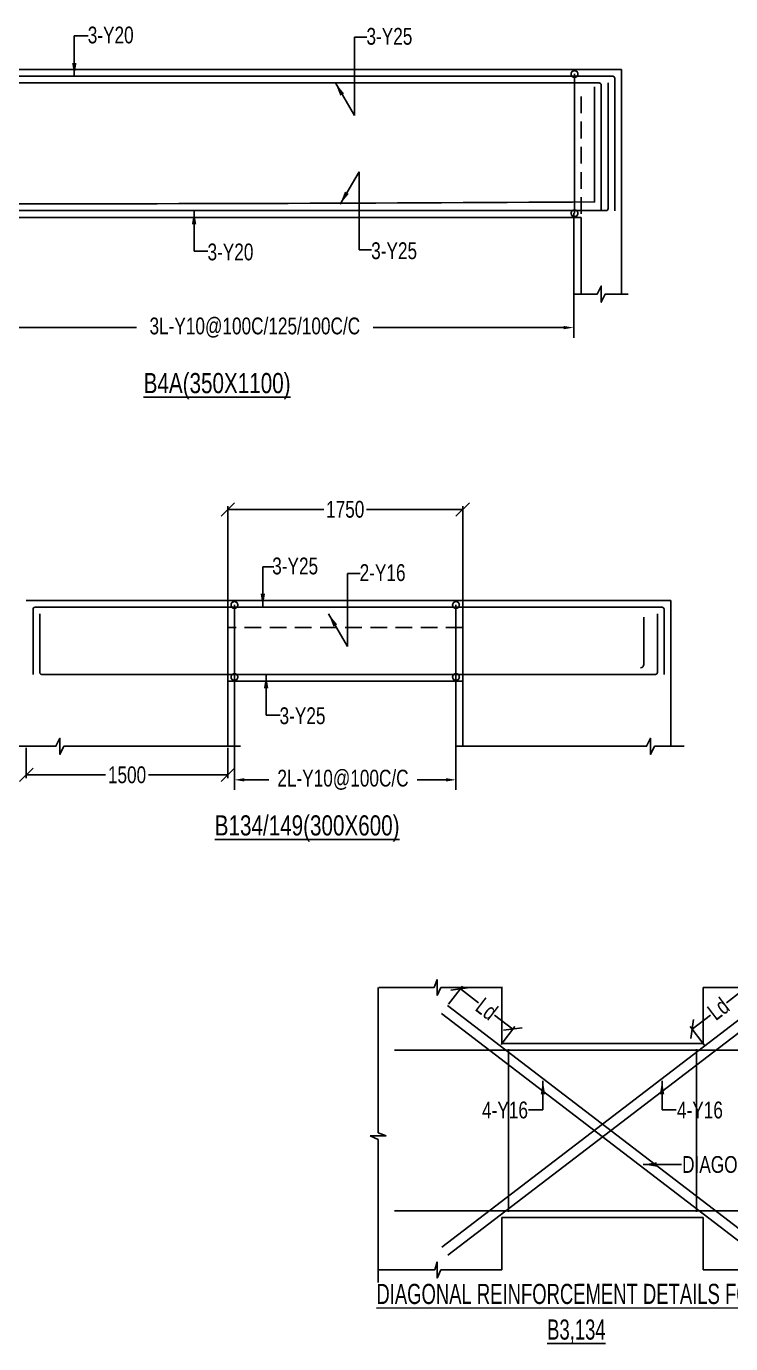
# Model space of a CAD drawing. Header units: millimetres. Extents: x 0 to 31744305, y -21599035 to 0.
# Drawn here: x 31666841 to 31672087, y -21259225 to -21249419 of the extents above; entities that cross this region are included whole.
import ezdxf

# ---------------------------------------------------------------- set-up
doc = ezdxf.new("R2010")
doc.units = ezdxf.units.MM
doc.header["$LTSCALE"] = 1000
doc.header["$MEASUREMENT"] = 0
doc.header["$PDMODE"] = 3
for name, pattern in [('CONTINOUS', [0]), ('CONTINU', [0]), ('HIDDEN', [0.375, 0.25, -0.125])]:
    doc.linetypes.add(name, pattern=pattern)
for name, color, linetype in [('-S-ARROW', 253, 'Continuous'), ('-S-MISC', 8, 'Continuous'), ('-S-STIRUP', 11, 'Continuous'), ('-STR-BEAM', 7, 'CONTINU'), ('-STR-COLUMN', 5, 'HIDDEN'), ('-STR-REINF', 3, 'Continuous'), ('-STR-RF-DIM', 8, 'CONTINOUS'), ('-STR-TEXT', 6, 'Continuous'), ('COL', 5, 'Continuous'), ('cut lines', 8, 'Continuous'), ('dim', 8, 'Continuous'), ('rein', 3, 'Continuous'), ('rings', 252, 'Continuous'), ('S-BEAM', 7, 'Continuous'), ('S-DIM', 7, 'Continuous'), ('SEC TEXT', 9, 'Continuous'), ('SLAB LINE', 254, 'HIDDEN')]:
    doc.layers.add(name, color=color, linetype=linetype)
doc.styles.add('BEAM-LS', font='romans.shx', dxfattribs={"width": 0.8})
doc.styles.add('sd', font='ARIALN.TTF')
doc.styles.add('SOBHA', font='swisscl.ttf')
doc.styles.add('sobha.sed', font='swisscl.ttf')
doc.dimstyles.new('S-50', dxfattribs={"dimscale": 50, "dimtxt": 2.5, "dimasz": 2, "dimexe": 0.5, "dimexo": 0.25, "dimgap": 0.25, "dimtad": 0, "dimdec": 0, "dimrnd": 0.0005, "dimzin": 0, "dimdsep": 46, "dimtxsty": 'sobha.sed', "dimblk": 'OBLIQUE', "dimcen": 0.09, "dimclrd": 8, "dimclre": 8, "dimclrt": 6, "dimadec": 0, "dimazin": 0, "dimtfac": 1, "dimtdec": 0, "dimtofl": 0, "dimtmove": 2, "dimatfit": 3, "dimfxl": 0.18, "dimtolj": 1, "dimtzin": 0, "dimlwd": -1, "dimlwe": -1, "dimarcsym": 0})
doc.dimstyles.new('S-DIM50', dxfattribs={"dimscale": 50, "dimtxt": 2.5, "dimasz": 1.5, "dimexe": 1.5, "dimexo": 1, "dimgap": 0.5, "dimtad": 0, "dimdec": 0, "dimzin": 0, "dimdsep": 46, "dimtxsty": 'SOBHA', "dimcen": 0.09, "dimclrd": 256, "dimclre": 256, "dimclrt": 6, "dimadec": 5, "dimazin": 0, "dimtfac": 1, "dimtdec": 0, "dimtofl": 0, "dimtmove": 0, "dimatfit": 3, "dimfxl": 0.18, "dimtolj": 1, "dimtzin": 0, "dimlwd": -1, "dimlwe": -1, "dimarcsym": 0})
doc.dimstyles.new('STIRUP', dxfattribs={"dimscale": 50, "dimtxt": 2.5, "dimasz": 2.2, "dimexe": 0, "dimexo": 0, "dimgap": 0.5, "dimtad": 0, "dimdec": 0, "dimzin": 0, "dimdsep": 46, "dimtxsty": 'BEAM-LS', "dimblk": 'DOTSMALL', "dimcen": 0.09, "dimclrd": 256, "dimclre": 256, "dimclrt": 256, "dimadec": 5, "dimazin": 0, "dimtfac": 1, "dimtdec": 0, "dimtofl": 0, "dimtmove": 0, "dimatfit": 3, "dimldrblk": 'DOTSMALL', "dimfxl": 0, "dimfxlon": 1, "dimtolj": 1, "dimtzin": 0, "dimlwd": -1, "dimlwe": -1, "dimarcsym": 0})

# ---------------------------------------------------------------- blocks, each defined once
blk = doc.blocks.new('_DotSmall')
at = {"color": 0, "linetype": 'ByBlock', "const_width": 0.5}
blk.add_lwpolyline([(-0.0625, 0, 1), (0.0625, 0, 1)], format="xyb", close=True, dxfattribs=at)
blk = doc.blocks.new('*D517')
at = {"layer": '-S-STIRUP', "ltscale": 100, "transparency": 16777216}
blk.add_line((31670923.98320514, -21250810.87271412), (31670923.98320514, -21249774.15881708), dxfattribs=at)
at = {"layer": 'Defpoints', "color": 0, "linetype": 'CONTINU', "ltscale": 100, "transparency": 16777216}
for p in [(31670923.98320443, -21249774.15881708), (31670923.98320514, -21249774.15881708), (31670923.98320443, -21250810.87271412)]:
    blk.add_point(p, dxfattribs=at)
at = {"layer": '-S-STIRUP', "linetype": 'CONTINU', "ltscale": 100, "transparency": 16777216, "xscale": 100, "yscale": 100, "zscale": 100}
for p, rotation in [((31670923.98320514, -21249774.15881708), 90), ((31670923.98320514, -21250810.87271412), 270)]:
    blk.add_blockref('_DotSmall', p, dxfattribs=dict(at, rotation=rotation))
blk = doc.blocks.new('_OBLIQUE')
at = {"color": 0, "linetype": 'ByBlock'}
blk.add_line((-0.5, -0.5), (0.5, 0.5), dxfattribs=at)
blk = doc.blocks.new('*D519')
at = {"layer": '-STR-RF-DIM', "transparency": 16777216}
for p, q in [((31666123.98320419, -21250810.87271412), (31666123.98320419, -21251737.12081721)), ((31670917.73320514, -21250810.87271412), (31670917.73320514, -21251737.12081721)), ((31666198.98320419, -21251662.12081722), (31667661.33355836, -21251662.12081722)), ((31670842.73320514, -21251662.12081722), (31669424.39057015, -21251662.12081722))]:
    blk.add_line(p, q, dxfattribs=at)
for points in [[(31666198.98320419, -21251649.62081721), (31666198.98320419, -21251674.62081721), (31666123.98320419, -21251662.12081722)], [(31670842.73320514, -21251649.62081721), (31670842.73320514, -21251674.62081721), (31670917.73320514, -21251662.12081722)]]:
    blk.add_solid(points, dxfattribs=at)
at = {"layer": 'Defpoints', "color": 0, "transparency": 16777216}
for p in [(31666123.98320419, -21250810.87271412, 1.81857030839e-05), (31670917.73320514, -21250810.87271412, 2.43767820721e-05), (31666123.98320419, -21251662.12081722)]:
    blk.add_point(p, dxfattribs=at)
at = {"layer": '-STR-RF-DIM', "color": 6, "transparency": 16777216, "insert": (31668542.86206425, -21251662.12081722), "char_height": 125, "attachment_point": 5, "style": 'SOBHA'}
blk.add_mtext('\\A1;3L-Y10@100C/125/100C/C', dxfattribs=at)
blk = doc.blocks.new('*D875')
at = {"layer": 'Defpoints', "color": 0, "transparency": 16777216}
for p in [(31672191.12852166, -21256583.90729055), (31672286.46278351, -21256708.5110834), (31671895.0406443, -21257007.98784784)]:
    blk.add_point(p, dxfattribs=at)
at = {"layer": 'dim', "color": 8, "transparency": 16777216}
for p, q in [((31672191.12852166, -21256583.90729055), (31672055.14562362, -21256687.94769667)), ((31672278.86719354, -21256698.58349493), (31672175.93734171, -21256564.0521136)), ((31671799.70638243, -21256883.38405499), (31671935.68928048, -21256779.34364889)), ((31671887.44505433, -21256998.06025936), (31671784.51520249, -21256863.52887804))]:
    blk.add_line(p, q, dxfattribs=at)
at = {"layer": 'dim', "color": 8, "transparency": 16777216, "xscale": 100, "yscale": 100, "zscale": 100}
for p, rotation in [((31672191.12852166, -21256583.90729055), 37.41957378879141), ((31671799.70638243, -21256883.38405499), 217.4195737887914)]:
    blk.add_blockref('_OBLIQUE', p, dxfattribs=dict(at, rotation=rotation))
at = {"layer": 'dim', "color": 6, "transparency": 16777216, "insert": (31671995.41745205, -21256733.64567278), "char_height": 125, "attachment_point": 5, "rotation": 37.41957378879141, "style": 'sobha.sed'}
blk.add_mtext('\\A1;Ld', dxfattribs=at)
blk = doc.blocks.new('*D876')
at = {"layer": 'Defpoints', "color": 0, "transparency": 16777216}
for p in [(31670073.57567349, -21256583.90729057), (31669978.24141163, -21256708.5110834), (31670369.66355087, -21257007.98784784)]:
    blk.add_point(p, dxfattribs=at)
at = {"layer": 'dim', "color": 8, "transparency": 16777216}
for p, q in [((31669985.83700161, -21256698.58349493), (31670088.76685343, -21256564.05211362)), ((31670073.57567349, -21256583.90729057), (31670209.55857154, -21256687.94769668)), ((31670464.99781271, -21256883.38405499), (31670329.01491467, -21256779.34364889)), ((31670377.25914083, -21256998.06025936), (31670480.18899266, -21256863.52887804))]:
    blk.add_line(p, q, dxfattribs=at)
at = {"layer": 'dim', "color": 8, "transparency": 16777216, "xscale": 100, "yscale": 100, "zscale": 100}
for p, rotation in [((31670073.57567349, -21256583.90729057), 142.5804262117349), ((31670464.99781271, -21256883.38405499), 322.5804262117349)]:
    blk.add_blockref('_OBLIQUE', p, dxfattribs=dict(at, rotation=rotation))
at = {"layer": 'dim', "color": 6, "transparency": 16777216, "insert": (31670269.28674311, -21256733.64567278), "char_height": 125, "attachment_point": 5, "rotation": 322.5804262117349, "style": 'sobha.sed'}
blk.add_mtext('\\A1;Ld', dxfattribs=at)
blk = doc.blocks.new('*D879')
at = {"layer": '-STR-RF-DIM', "transparency": 16777216}
for p, q in [((31668390.82099701, -21254206.21892888), (31668390.82099701, -21255103.08574829)), ((31670041.11746249, -21254263.15921087), (31670041.11746249, -21255103.08574829)), ((31668465.820997, -21255028.08574829), (31668646.28584555, -21255028.08574829)), ((31669966.11746249, -21255028.08574829), (31669752.6423331, -21255028.08574829))]:
    blk.add_line(p, q, dxfattribs=at)
for points in [[(31668465.820997, -21255015.58574829), (31668465.820997, -21255040.58574829), (31668390.82099701, -21255028.08574829)], [(31669966.11746249, -21255015.58574829), (31669966.11746249, -21255040.58574829), (31670041.11746249, -21255028.08574829)]]:
    blk.add_solid(points, dxfattribs=at)
at = {"layer": 'Defpoints', "color": 0, "transparency": 16777216}
for p in [(31668390.82099701, -21254206.21892888, 178586.5908789217), (31670041.11746249, -21254263.15921087, 178586.5908513763), (31670041.11746249, -21255028.08574829)]:
    blk.add_point(p, dxfattribs=at)
at = {"layer": '-STR-RF-DIM', "color": 6, "transparency": 16777216, "insert": (31669199.46408932, -21255028.08574829), "char_height": 125, "attachment_point": 5, "style": 'SOBHA'}
blk.add_mtext('\\A1;2L-Y10@100C/C', dxfattribs=at)
blk = doc.blocks.new('*D880')
at = {"layer": '-S-STIRUP', "ltscale": 100, "transparency": 16777216}
blk.add_line((31668390.82099759, -21254263.15921087), (31668390.82099759, -21253726.44531382), dxfattribs=at)
at = {"layer": 'Defpoints', "color": 0, "linetype": 'CONTINU', "ltscale": 100, "transparency": 16777216}
for p in [(31668390.82099655, -21253726.44531382), (31668390.82099759, -21253726.44531382), (31668390.82099655, -21254263.15921087)]:
    blk.add_point(p, dxfattribs=at)
at = {"layer": '-S-STIRUP', "linetype": 'CONTINU', "ltscale": 100, "transparency": 16777216, "xscale": 100, "yscale": 100, "zscale": 100}
for p, rotation in [((31668390.82099759, -21253726.44531382), 90), ((31668390.82099759, -21254263.15921087), 270)]:
    blk.add_blockref('_DotSmall', p, dxfattribs=dict(at, rotation=rotation))
blk = doc.blocks.new('*D881')
at = {"layer": '-S-STIRUP', "ltscale": 100, "transparency": 16777216}
blk.add_line((31670041.11746236, -21254263.15921087), (31670041.11746236, -21253726.44531382), dxfattribs=at)
at = {"layer": 'Defpoints', "color": 0, "linetype": 'CONTINU', "ltscale": 100, "transparency": 16777216}
for p in [(31670041.11746251, -21253726.44531382), (31670041.11746236, -21253726.44531382), (31670041.1174625, -21254263.15921087)]:
    blk.add_point(p, dxfattribs=at)
at = {"layer": '-S-STIRUP', "linetype": 'CONTINU', "ltscale": 100, "transparency": 16777216, "xscale": 100, "yscale": 100, "zscale": 100}
for p, rotation in [((31670041.11746236, -21253726.44531382), 90), ((31670041.11746236, -21254263.15921087), 270)]:
    blk.add_blockref('_DotSmall', p, dxfattribs=dict(at, rotation=rotation))
blk = doc.blocks.new('*D882')
at = {"layer": 'Defpoints', "color": 0, "transparency": 16777216}
for p in [(31670091.11746188, -21253015.02859668), (31668340.97393057, -21254293.44485954, 1.4671422686e-06), (31670091.11746188, -21254293.44485954, 2.2541115826e-06)]:
    blk.add_point(p, dxfattribs=at)
at = {"layer": 'S-DIM', "color": 8, "transparency": 16777216}
for p, q in [((31668340.97393057, -21254280.94485954), (31668340.97393057, -21252990.02859668)), ((31668340.97393057, -21253015.02859668), (31669056.63383515, -21253015.02859668)), ((31670091.11746188, -21253015.02859668), (31669375.45755729, -21253015.02859668)), ((31670091.11746188, -21254280.94485954), (31670091.11746188, -21252990.02859668))]:
    blk.add_line(p, q, dxfattribs=at)
at = {"layer": 'S-DIM', "color": 8, "transparency": 16777216, "xscale": 100, "yscale": 100, "zscale": 100, "rotation": 180}
blk.add_blockref('_OBLIQUE', (31668340.97393057, -21253015.02859668), dxfattribs=at)
at = {"layer": 'S-DIM', "color": 8, "transparency": 16777216, "xscale": 100, "yscale": 100, "zscale": 100}
blk.add_blockref('_OBLIQUE', (31670091.11746188, -21253015.02859668), dxfattribs=at)
at = {"layer": 'S-DIM', "color": 6, "transparency": 16777216, "insert": (31669216.04569622, -21253015.02859668), "char_height": 125, "attachment_point": 5, "style": 'sobha.sed'}
blk.add_mtext('\\A1;1750', dxfattribs=at)
blk = doc.blocks.new('*D894')
at = {"layer": 'Defpoints', "color": 0, "transparency": 16777216}
for p in [(31666840.97393056, -21254778.02745391, -1.38432660606e-05), (31668340.97393057, -21254778.02745391, 8.873724713e-07), (31668340.97393057, -21254991.34420681)]:
    blk.add_point(p, dxfattribs=at)
at = {"layer": 'S-DIM', "color": 8, "transparency": 16777216}
for p, q in [((31666840.97393056, -21254790.52745392), (31666840.97393056, -21255016.3442068)), ((31668340.97393057, -21254790.52745392), (31668340.97393057, -21255016.3442068)), ((31666840.97393056, -21254991.34420681), (31667431.56206949, -21254991.34420681)), ((31668340.97393057, -21254991.34420681), (31667750.38579164, -21254991.34420681))]:
    blk.add_line(p, q, dxfattribs=at)
at = {"layer": 'S-DIM', "color": 8, "transparency": 16777216, "xscale": 100, "yscale": 100, "zscale": 100, "rotation": 180}
blk.add_blockref('_OBLIQUE', (31666840.97393056, -21254991.34420681), dxfattribs=at)
at = {"layer": 'S-DIM', "color": 8, "transparency": 16777216, "xscale": 100, "yscale": 100, "zscale": 100}
blk.add_blockref('_OBLIQUE', (31668340.97393057, -21254991.34420681), dxfattribs=at)
at = {"layer": 'S-DIM', "color": 6, "transparency": 16777216, "insert": (31667590.97393056, -21254991.34420681), "char_height": 125, "attachment_point": 5, "style": 'sobha.sed'}
blk.add_mtext('\\A1;1500', dxfattribs=at)

msp = doc.modelspace()

# ---------------------------------------------------------------- linework, layer by layer
at = {"layer": '-S-MISC', "linetype": 'ByBlock', "ltscale": 1000}
for points, elevation in [([(31670924.02685748, -21251412.06252283), (31671093.75552839, -21251412.06252283), (31671123.62319234, -21251352.40292595), (31671123.62319234, -21251472.56774104), (31671153.47458736, -21251412.06252283), (31671323.4918222, -21251412.06252283)], -7.1533358894e-06), ([(31666778.4024004, -21254778.02745391), (31667061.13107132, -21254778.02745391), (31667090.99873527, -21254718.36785703), (31667090.99873527, -21254838.53267212), (31667120.85013028, -21254778.02745391), (31668436.81775571, -21254778.02745391)], -1.3608660083e-06), ([(31670041.11746188, -21254778.02745391), (31671461.17347124, -21254778.02745391), (31671491.04113519, -21254718.36785703), (31671491.04113519, -21254838.53267212), (31671520.89253021, -21254778.02745391), (31671740.96493888, -21254778.02745391)], 8.460295207e-07)]:
    msp.add_lwpolyline(points, dxfattribs=dict(at, elevation=elevation))
at = {"layer": '-STR-BEAM'}
for p, q in [((31644537.9335944, -21249741.1583628, -6.6722074388e-06), (31671273.98320478, -21249741.1583628, -7.1589735917e-06)), ((31670973.98320431, -21250841.15836281, -6.6722074388e-06), (31666073.98320382, -21250841.15836279, -6.6722074388e-06)), ((31666840.97393057, -21253693.44485954, 4.339722973e-06), (31671640.96452799, -21253693.44485954, -1.23165630782e-05))]:
    msp.add_line(p, q, dxfattribs=at)
at = {"layer": '-STR-BEAM', "elevation": 1.81857030839e-05}
msp.add_lwpolyline([(31670091.11746188, -21254293.44485954), (31668340.97393057, -21254293.44485954)], dxfattribs=at)
at = {"layer": '-STR-COLUMN', "linetype": 'Continuous', "ltscale": 10}
for p, q in [((31671273.98320478, -21249741.15836279, -7.1533358894e-06), (31671273.98320478, -21251412.06252283, -7.1533358894e-06)), ((31670973.98320478, -21250841.15836281, -7.1533358894e-06), (31670973.98320478, -21251412.06252283, -7.1533358894e-06)), ((31671640.96452799, -21254778.02745391, -2.4985721945e-06), (31671640.96452799, -21253693.44485954, -9.11947276e-07)), ((31668340.97393057, -21254293.44485954, 8.873724713e-07), (31668340.97393057, -21254778.02745391, 8.873724713e-07)), ((31670091.11746188, -21254293.44485954, 1.6743417854e-06), (31670091.11746188, -21254778.02745391, 2.1595489447e-06))]:
    msp.add_line(p, q, dxfattribs=at)
at = {"layer": '-STR-REINF', "ltscale": 10}
for p, q in [((31671208.98320478, -21249791.1583628, -6.4596169866e-06), (31644602.93359441, -21249791.1583628, -3.87011765832e-05)), ((31671223.98320478, -21249806.1583628, -7.1533358894e-06), (31671223.98320478, -21250791.82087812, -7.1533358894e-06)), ((31671173.98320478, -21249841.1583628, -7.1533358894e-06), (31671173.98320478, -21250776.15836281, -7.1533358894e-06)), ((31644652.93359441, -21250791.1583628, -3.87011765832e-05), (31671158.98333432, -21250791.15836279, -5.8915975276e-06)), ((31671576.01374866, -21253743.44485954, -3.72483124318e-05), (31666905.97393056, -21253743.44485954, -1.38432660606e-05)), ((31666890.97393057, -21253758.44485954, -1.38432660606e-05), (31666890.97393057, -21254244.10737487, -1.38432660606e-05)), ((31666940.97393057, -21253793.44485954, -1.38432660606e-05), (31666940.97393057, -21254228.44485954, -1.38432660606e-05)), ((31671441.01374866, -21253818.44503954, -1.40351918307e-05), (31671441.01374866, -21254168.44467955, -3.58237388161e-05)), ((31671541.01374866, -21253793.44485954, -1.33943473282e-05), (31671541.01374866, -21254228.44485954, -3.7361759163e-05)), ((31671591.01374867, -21253758.44485954, -1.33943473282e-05), (31671591.01374867, -21254244.10737487, -3.7361759163e-05)), ((31666955.97393057, -21254243.44485954, -1.38432660606e-05), (31671526.01414692, -21254243.44485954, -3.7361759163e-05))]:
    msp.add_line(p, q, dxfattribs=at)
msp.add_lwpolyline([(31671072.98320382, -21249869.56362396), (31671072.98320382, -21250726.1583628, -0.0016852244348278), (31665858.98320382, -21250741.1583628), (31660052.93359441, -21250741.1583628)], format="xyb", dxfattribs=at)
at = {"layer": '-STR-REINF', "ltscale": 10, "elevation": -6.6722074388e-06}
msp.add_lwpolyline([(31660052.98320382, -21249841.1583628), (31671108.03281324, -21249841.1583628, -0.4142135623730951), (31671123.03281325, -21249856.1583628), (31671123.03281325, -21250786.14945863)], format="xyb", dxfattribs=at)
at = {"layer": '-STR-REINF', "ltscale": 10}
for centre, start, end in [((31671208.98320478, -21249806.1583628, -7.1533358894e-06), 0, 90), ((31671158.98320478, -21250776.15836281, -7.1533358894e-06), 270, 0), ((31666905.97393056, -21253758.44485954, -1.38432660606e-05), 90, 180), ((31671576.01374866, -21253758.44485954, -1.33943473282e-05), 0, 90), ((31666955.97393057, -21254228.44485954, -1.38432660606e-05), 180, 270), ((31671526.01374866, -21254228.44485954, -3.7361759163e-05), 270, 0)]:
    msp.add_arc(centre, 15, start, end, dxfattribs=at)
at = {"layer": '-STR-REINF', "ltscale": 10, "extrusion": (7.4430078e-09, -2.56335955e-08, 0.9999999999999998)}
msp.add_arc((31671416.01356869, -21254168.44467955, 0.7805154522693684), 25.00017999409126, 270, 0, dxfattribs=at)
at = {"layer": 'COL', "linetype": 'Continuous', "ltscale": 10}
for p, q in [((31670382.43696187, -21256991.29274337), (31670382.43696187, -21256573.10333298)), ((31671882.26723328, -21256991.29274337), (31671882.26723328, -21256573.10333298)), ((31670382.43696187, -21258676.67638212), (31670382.43696187, -21258286.29274337)), ((31671882.26723328, -21258676.67638212), (31671882.26723328, -21258286.29274337))]:
    msp.add_line(p, q, dxfattribs=at)
at = {"layer": 'COL'}
msp.add_line((31671882.26723328, -21256991.29274337), (31671895.0406443, -21257007.98784783), dxfattribs=at)
at = {"layer": 'cut lines', "linetype": 'Continuous', "ltscale": 10}
for p, q in [((31669461.34712728, -21256573.10333298), (31669461.34712728, -21257654.54749674)), ((31669466.00667592, -21256573.10333298), (31669877.52361415, -21256573.10333298)), ((31669877.52361415, -21256573.10333298), (31669899.82407418, -21256513.4437361)), ((31669899.82407418, -21256513.4437361), (31669899.82407418, -21256633.60855118)), ((31669899.82407418, -21256633.60855118), (31669928.73353402, -21256573.10333298)), ((31669928.73353402, -21256573.10333298), (31670387.09651051, -21256573.10333298)), ((31672340.63020976, -21256573.10333298), (31671882.26723328, -21256573.10333298)), ((31669461.34712728, -21257654.54749674), (31669521.00672417, -21257676.84795675)), ((31669521.00672417, -21257676.84795675), (31669400.84190909, -21257676.84795675)), ((31669400.84190909, -21257676.84795675), (31669461.34712728, -21257705.75741661)), ((31669461.34712728, -21257705.75741661), (31669461.34712728, -21258768.70097722)), ((31669882.80325405, -21258676.67638212), (31669900.33226261, -21258617.01678523)), ((31669900.33226261, -21258617.01678523), (31669900.33226261, -21258737.18160033)), ((31669461.34712728, -21258676.67638212), (31669882.80325405, -21258676.67638212)), ((31669900.33226261, -21258737.18160033), (31669929.2229899, -21258676.67638212)), ((31669929.2229899, -21258676.67638212), (31670382.43696187, -21258676.67638212)), ((31672335.48120524, -21258676.67638212), (31671882.26723328, -21258676.67638212))]:
    msp.add_line(p, q, dxfattribs=at)
at = {"layer": 'rein', "ltscale": 10}
for p, q in [((31672283.33035013, -21258566.566589), (31669932.6678718, -21256768.07661426)), ((31669935.80030519, -21258507.00105814), (31672286.46278351, -21256708.5110834)), ((31672328.90388997, -21258507.00105814), (31669978.24141163, -21256708.5110834)), ((31669981.37384501, -21258566.566589), (31672332.03632335, -21256768.07661426)), ((31672682.26723328, -21257041.29274337), (31669582.43696188, -21257041.29274337)), ((31669582.43696188, -21258236.29274337), (31672682.26723328, -21258236.29274337))]:
    msp.add_line(p, q, dxfattribs=at)
at = {"layer": 'rings', "color": 250, "ltscale": 10}
for p, q in [((31670432.43696188, -21257033.29274339), (31670432.43696188, -21258244.29274338)), ((31671832.26723328, -21257033.29274339), (31671832.26723328, -21258244.29274338))]:
    msp.add_line(p, q, dxfattribs=at)
at = {"layer": 'S-BEAM'}
for p, q in [((31671882.26723328, -21256991.29274337), (31670382.43696187, -21256991.29274337)), ((31671882.26723328, -21258286.29274337), (31670382.43696187, -21258286.29274337))]:
    msp.add_line(p, q, dxfattribs=at)
at = {"layer": 'SLAB LINE', "color": 8, "linetype": 'HIDDEN', "ltscale": 0.5}
for p, q in [((31670973.98320477, -21249941.15836281, -7.1533358894e-06), (31670973.98320477, -21250841.15836281, -7.1533358894e-06)), ((31670090.96452845, -21253893.44485954, -6.628293876e-06), (31668340.97393057, -21253893.44485954, 2.04339415635e-05)), ((31668340.97393057, -21253893.44485954, 8.873724713e-07), (31668340.97393057, -21254293.44485954, 8.873724713e-07)), ((31670090.96452845, -21253893.44485954, -8.703507781e-07), (31670091.11746188, -21254293.44485954, 1.6743417854e-06))]:
    msp.add_line(p, q, dxfattribs=at)

# ---------------------------------------------------------------- texts
at = {"layer": '-STR-TEXT', "color": 6, "style": 'SOBHA'}
for s, p in [('3-Y20', (31667298.44618267, -21249546.3198909, -6.6716544667e-06)), ('3-Y25', (31669374.34956894, -21249556.01165984, -1.9493920979e-05)), ('3-Y20', (31668190.44618267, -21251161.17232184, -1.33438619055e-05)), ('3-Y25', (31669409.46362865, -21251152.13586088, -5.15228901234e-05)), ('3-Y25', (31668672.40897508, -21253498.60638765, 5.3098483477e-06)), ('2-Y16', (31669323.52985816, -21253548.29815659, -1.1558384256e-05)), ('3-Y25', (31668727.10513958, -21254613.45881859, 5.3098483477e-06))]:
    msp.add_text(s, height=125, dxfattribs=at).set_placement(p)
at = {"layer": 'dim', "color": 6, "char_height": 125, "style": 'SOBHA'}
for s, insert, attachment_point in [('\\A1;4-Y16', (31670577.36617594, -21257423.18508514), 3), ('\\A1;4-Y16', (31671687.33801921, -21257423.18508514), 1), ('\\A1;DIAGONAL BARS', (31671725.38943209, -21257828.75201883), 1)]:
    msp.add_mtext(s, dxfattribs=dict(at, insert=insert, attachment_point=attachment_point))
at = {"layer": 'SEC TEXT', "color": 4, "linetype": 'ByBlock', "style": 'sobha.sed'}
for s, p in [('%%UB4A(350X1100)', (31667714.8840331, -21252149.75277518, 1.3614094185e-06)), ('%%UB134/149(300X600)', (31668244.33895798, -21255442.1658119, 2.62193207163e-05))]:
    msp.add_text(s, height=150, rotation=359.9892789507706, dxfattribs=at).set_placement(p)
at = {"layer": 'SEC TEXT', "color": 1, "linetype": 'ByBlock', "style": 'sd', "width": 0.8}
for s, p in [('%%UDIAGONAL REINFORCEMENT DETAILS FOR BEAMS', (31669448.42513641, -21258929.97014687)), ('%%UB3,134', (31670720.03552707, -21259194.97014686))]:
    msp.add_text(s, height=150, rotation=0.010721049181468, dxfattribs=at).set_placement(p)

# ---------------------------------------------------------------- dimensions: what is measured, and where the dimension line sits
at = {"layer": '-S-STIRUP', "linetype": 'CONTINU', "ltscale": 100}
for base, p1, p2, picture, middle in [((31670923.98320514, -21249774.15881708, -7.1533358894e-06), (31670923.98320442, -21250810.87271412, -7.1533358894e-06), (31670923.98320441, -21249774.15881707, -7.1533358894e-06), '*D517', (31670923.98320513, -21250292.51576561, -7.1533358894e-06)), ((31668390.82099759, -21253726.44531382, 178586.5908789217), (31668390.82099654, -21254263.15921087, 178586.5908789217), (31668390.82099654, -21253726.44531381, 178586.5908789217), '*D880', (31668390.82099758, -21253994.80226235, 178586.5908789217)), ((31670041.11746236, -21253726.44531382, 178586.5908513763), (31670041.11746249, -21254263.15921087, 178586.5908513763), (31670041.11746249, -21253726.44531381, 178586.5908513763), '*D881', (31670041.11746235, -21253994.80226235, 178586.5908513763))]:
    dim = msp.add_linear_dim(base=base, p1=p1, p2=p2, angle=90, text=' ', dimstyle='STIRUP', override={"dimasz": 2}, dxfattribs=at)
    dim.commit()
    dim.dimension.update_dxf_attribs({"geometry": picture, "text_midpoint": middle})
at = {"layer": '-STR-RF-DIM'}
dim = msp.add_linear_dim(base=(31666123.98320419, -21251662.12081722, -3.15301179615e-05), p1=(31670917.73320514, -21250810.87271412, -7.1533358894e-06), p2=(31666123.98320419, -21250810.87271412, -1.33444148776e-05), angle=180, text='3L-Y10@100C/125/100C/C', dimstyle='S-DIM50', override={"dimscale": 1, "dimtxt": 125, "dimasz": 75, "dimexe": 75, "dimexo": 0, "dimgap": 25, "dimsah": 1, "dimcen": 4.5, "dimfxl": 75}, dxfattribs=at)
dim.commit()
dim.dimension.update_dxf_attribs({"geometry": '*D519', "text_midpoint": (31668542.86206425, -21251662.12081722, -3.15301179615e-05), "dimtype": 160})
dim = msp.add_linear_dim(base=(31670041.11746249, -21255028.08574829), p1=(31668390.82099701, -21254206.21892888, 178586.5908789217), p2=(31670041.11746249, -21254263.15921087, 178586.5908513763), text='2L-Y10@100C/C', dimstyle='S-DIM50', override={"dimscale": 1, "dimtxt": 125, "dimasz": 75, "dimexe": 75, "dimexo": 0, "dimgap": 25, "dimsah": 1, "dimcen": 4.5, "dimfxl": 75}, dxfattribs=at)
dim.commit()
dim.dimension.update_dxf_attribs({"geometry": '*D879', "text_midpoint": (31669199.46408932, -21255028.08574829), "dimtype": 160})
at = {"layer": 'dim'}
for p1, p2, distance, picture, middle in [((31670369.66355087, -21257007.98784783), (31669978.24141163, -21256708.5110834), -156.89081130668606, '*D876', (31670269.28674311, -21256733.64567278)), ((31671895.0406443, -21257007.98784783), (31672286.46278351, -21256708.5110834), 156.89081131695204, '*D875', (31671995.41745205, -21256733.64567278))]:
    dim = msp.add_aligned_dim(p1=p1, p2=p2, distance=distance, text='Ld', dimstyle='S-50', dxfattribs=at)
    dim.commit()
    dim.dimension.update_dxf_attribs({"geometry": picture, "text_midpoint": middle})
at = {"layer": 'S-DIM', "color": 1}
dim = msp.add_aligned_dim(p1=(31668340.97393057, -21254293.44485954, 8.873724713e-07), p2=(31670091.11746188, -21254293.44485954, 1.6743417854e-06), distance=1278.4162628576157, dimstyle='S-50', dxfattribs=at)
dim.commit()
dim.dimension.update_dxf_attribs({"geometry": '*D882', "text_midpoint": (31669216.04569622, -21253015.02859668, -5.797697973e-07)})
dim = msp.add_linear_dim(base=(31668340.97393057, -21254991.34420681), p1=(31666840.97393056, -21254778.02745391, -1.38432660606e-05), p2=(31668340.97393057, -21254778.02745391, 8.873724713e-07), dimstyle='S-50', dxfattribs=at)
dim.commit()
dim.dimension.update_dxf_attribs({"geometry": '*D894', "text_midpoint": (31667590.97393056, -21254991.34420681)})

# ---------------------------------------------------------------- leaders
at = {"layer": '-S-ARROW'}
for points, override in [([(31667198.37018651, -21249791.1583628, -2.48579105227e-05), (31667198.37018651, -21249491.1583628, -2.48579105227e-05), (31667301.80135961, -21249491.1583628, -2.48579105227e-05)], {"dimasz": 2, "dimgap": 0.1, "dimtad": 0}), ([(31669142.53573348, -21249840.86917881, -3.7680177035e-05), (31669284.76177663, -21250083.09522195, -3.7680177035e-05), (31669284.76177663, -21249500.85013174, -3.7680177035e-05), (31669377.70474588, -21249500.85013174, -3.7680177035e-05)], {"dimgap": 0.1}), ([(31669177.64979319, -21250744.16235239, -6.97091461794e-05), (31669319.87583633, -21250501.93630925, -6.97091461794e-05), (31669319.87583633, -21251084.18139946, -6.97091461794e-05), (31669412.81880558, -21251084.18139946, -6.97091461794e-05)], {"dimgap": 0.1}), ([(31668090.37018652, -21250793.87316842, -3.15301179615e-05), (31668090.37018652, -21251093.87316841, -3.15301179615e-05), (31668193.8013596, -21251093.87316842, -3.15301179615e-05)], {"dimasz": 2, "dimgap": 0.1, "dimtad": 0}), ([(31668602.46313785, -21253743.44485954, -1.2876407709e-05), (31668602.46313785, -21253443.44485954, -1.2876407709e-05), (31668684.84380408, -21253443.44485954, -1.2876407709e-05)], {"dimasz": 2, "dimgap": 0.1, "dimtad": 0}), ([(31669091.71602269, -21253793.15567556, -2.9744640312e-05), (31669233.94206583, -21254035.3817187, -2.9744640312e-05), (31669233.94206583, -21253493.13662848, -2.9744640312e-05), (31669326.88503509, -21253493.13662848, -2.9744640312e-05)], {"dimgap": 0.1}), ([(31668627.02914342, -21254246.15966517, -1.2876407709e-05), (31668627.02914342, -21254546.15966516, -1.2876407709e-05), (31668730.46031651, -21254546.15966516, -1.2876407709e-05)], {"dimasz": 2, "dimgap": 0.1, "dimtad": 0})]:
    msp.add_leader(points, dimstyle='S-50', override=override, dxfattribs=at)
at = {"layer": 'dim', "annotation_type": 0, "has_hookline": 1, "hookline_direction": 1, "text_width": 355.2588466579293, "horizontal_direction": (1, 1.8429e-12, 0)}
msp.add_leader([(31670688.75431382, -21257268.67867775), (31670688.75431382, -21257485.68508514), (31670582.36617594, -21257485.68508514)], dimstyle='S-50', override={"dimgap": 0.1, "dimtad": 0}, dxfattribs=at)
at = {"layer": 'dim', "annotation_type": 0, "has_hookline": 1, "hookline_direction": 1}
for points, text_width in [([(31671575.94988135, -21257268.67867775), (31671575.94988135, -21257485.68508514), (31671682.33801921, -21257485.68508514)], 355.2588466579293), ([(31671434.93550491, -21257891.25201883), (31671720.38943211, -21257891.25201883)], 1006.962647444299)]:
    msp.add_leader(points, dimstyle='S-50', override={"dimgap": 0.1, "dimtad": 0}, dxfattribs=dict(at, text_width=text_width))

doc.saveas('drawing.dxf')
